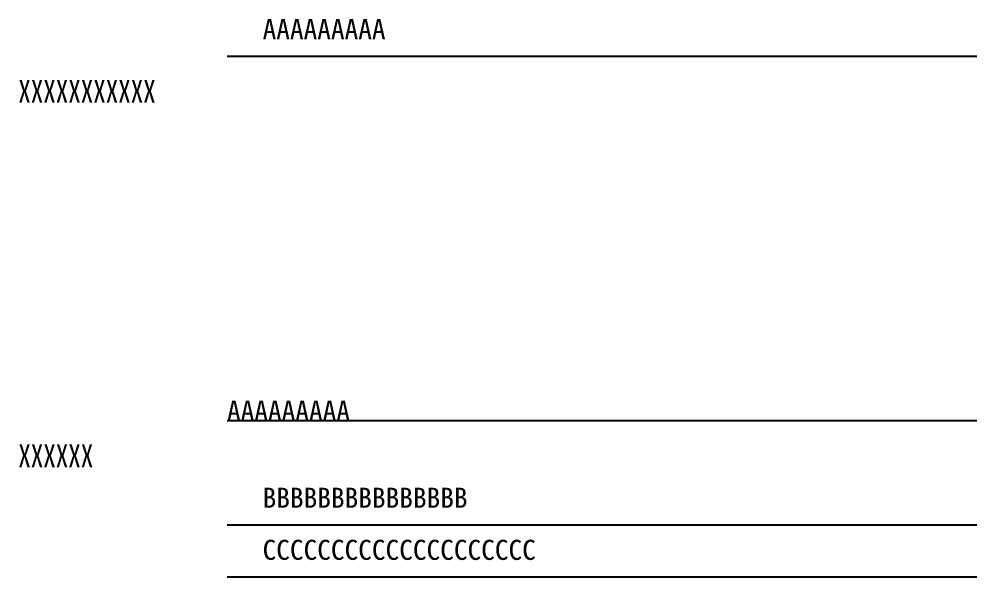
# Model space of a CAD drawing. Extents: x 182356 to 504889, y -345745 to -157964.
# Drawn here: x 183188 to 216568, y -330077 to -310631 of the extents above; entities that cross this region are included whole.
import ezdxf

# ---------------------------------------------------------------- set-up
doc = ezdxf.new("R2010")
doc.units = 0
doc.header["$LTSCALE"] = 100
doc.header["$MEASUREMENT"] = 0
doc.layers.get('0').update_dxf_attribs({"linetype": 'CONTINUOUS'})
doc.styles.add('JNRD_CH', font='')
doc.styles.add('JNRD_E1', font='romans.shx', dxfattribs={"width": 0.8})
doc.styles.get('JNRD_CH').set_extended_font_data('FangSong_GB2312')

msp = doc.modelspace()

# ---------------------------------------------------------------- linework, layer by layer
at = {"color": 6, "lineweight": -2, "ltscale": 0.2}
for p, q in [((190433.2, -311923.2), (216567.6, -311923.2)), ((190433.2, -324631.2), (216567.6, -324631.2)), ((190433.2, -328262), (216567.6, -328262)), ((190433.2, -330077.4), (216567.6, -330077.4))]:
    msp.add_line(p, q, dxfattribs=at)

# ---------------------------------------------------------------- texts
at = {"color": 6, "lineweight": -2, "ltscale": 0.2, "char_height": 700, "width": 24894.079, "attachment_point": 1, "style": 'JNRD_CH'}
for s, insert in [('AAAAAAAAA', (191673.5, -310630.9)), ('AAAAAAAAA', (190433.2, -323931.2)), ('BBBBBBBBBBBBBBB', (191673.5, -326969.6)), ('CCCCCCCCCCCCCCCCCCCC', (191673.5, -328785.1))]:
    msp.add_mtext(s, dxfattribs=dict(at, insert=insert))
at = {"color": 2, "lineweight": -2, "ltscale": 0.2, "char_height": 800, "width": 24894.079, "attachment_point": 1, "style": 'JNRD_E1'}
for s, insert in [('\\fSimSun|b0|i0|c134|p2;XXXXXXXXXXX', (183157.2, -312748.7)), ('\\fSimSun|b0|i0|c134|p2;XXXXXX', (183157.2, -325456.6))]:
    msp.add_mtext(s, dxfattribs=dict(at, insert=insert))

doc.saveas('drawing.dxf')
